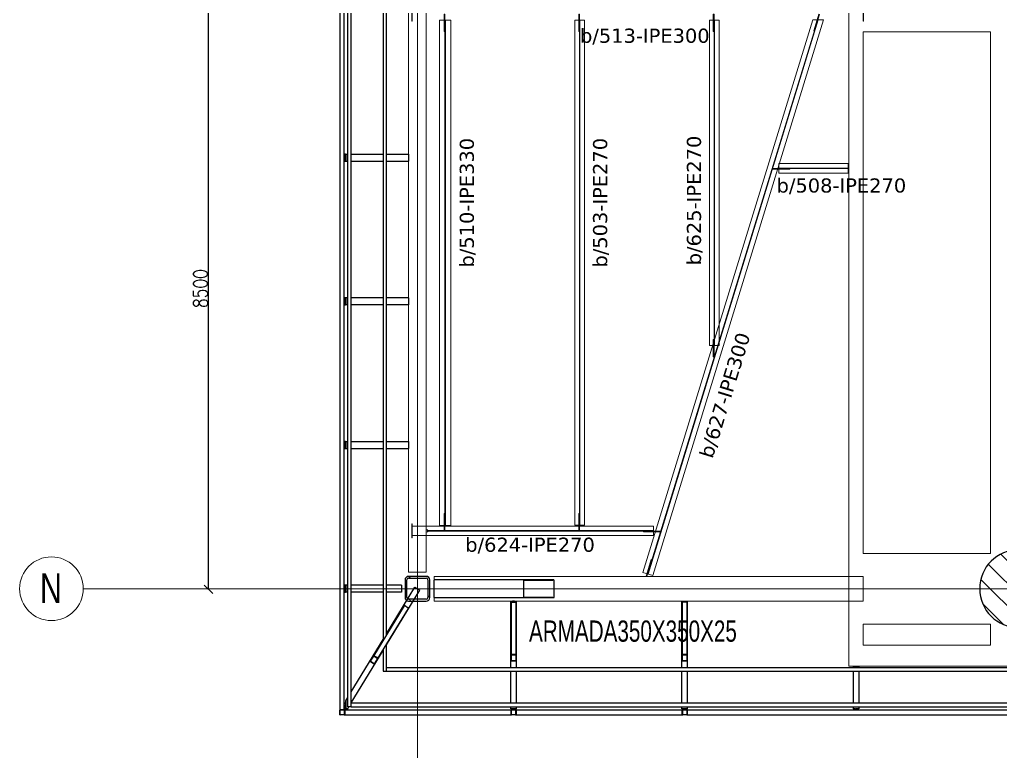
# Model space of a CAD drawing. Header units: millimetres. Extents: x -900 to 76657, y -21218 to 30615.
# Drawn here: x -900 to 12966, y -2299 to 8043 of the extents above; entities that cross this region are included whole.
import ezdxf

# ---------------------------------------------------------------- set-up
doc = ezdxf.new("R2010")
doc.units = ezdxf.units.MM
doc.header["$LTSCALE"] = 0.9
doc.linetypes.add('Grid Line', pattern=[3.33375, 1.905, -0.47625, 0.47625, -0.47625])
for name, color, linetype, lineweight in [('0-1', 7, 'Continuous', 5), ('A_ALMA', 255, 'Continuous', 5), ('E_COLUMNAS', 1, 'Continuous', 18), ('E_COLUMNAS-1', 254, 'Continuous', 25), ('E_COLUMNAS-2', 1, 'Continuous', 9), ('E_COLUMNAS-3', 1, 'Continuous', 35), ('E_COLUMNAS-4', 1, 'Continuous', 25), ('E_EJES', 8, 'Continuous', 9), ('E_EJES-1', 8, 'Grid Line', 9), ('E_TEXTO', 3, 'Continuous', 9), ('E_VIGAS', 5, 'Continuous', 9), ('E_VIGAS-1', 5, 'Continuous', 25), ('E_VIGAS-2', 1, 'Continuous', 25), ('E_VIGAS-3', 5, 'Continuous', 25), ('P-PLATINA', 6, 'Continuous', 15), ('S-COLS-HDLN-1', 52, 'Continuous', 9), ('VIGAS_HCB', 253, 'Continuous', 15)]:
    doc.layers.add(name, color=color, linetype=linetype, lineweight=lineweight)
doc.layers.add('COTAS', color=8, linetype='Continuous')
doc.styles.add('Arial Narrow', font='', dxfattribs={"width": 0.85, "height": 0.3})
doc.styles.add('CNI_COTAS', font='romans.shx', dxfattribs={"width": 0.8})
doc.styles.add('Swis721 LtCn BT', font='swisscl.ttf', dxfattribs={"height": 0.42})
doc.styles.add('VERDANA', font='verdana.ttf')
doc.styles.get('Arial Narrow').set_extended_font_data('Arial Narrow')
doc.dimstyles.new('1.5', dxfattribs={"dimscale": 0, "dimtxt": 200, "dimasz": 120, "dimexe": 4, "dimexo": 4, "dimgap": 15, "dimtad": 1, "dimdec": 0, "dimzin": 4, "dimdsep": 46, "dimtxsty": 'CNI_COTAS', "dimblk": 'OBLIQUE', "dimcen": -0.09, "dimclrd": 256, "dimclrt": 3, "dimadec": 0, "dimazin": 0, "dimtfac": 1, "dimtdec": 0, "dimtmove": 2, "dimatfit": 0, "dimldrblk": 'OBLIQUE', "dimfxl": 0.05, "dimtolj": 1, "dimtzin": 0, "dimarcsym": 0})

# ---------------------------------------------------------------- blocks, each defined once
blk = doc.blocks.new('EST_SFM_VIGA-METALICA-SECCION-C - EST_SFM_VIGA-METALICA-UPN160-1602621-_50_00m_N_E_-NIVEL-13 DOC')
at = {"layer": 'E_VIGAS-1'}
for p, q in [((14.466, 0.047), (-14.455, 0.047)), ((14.471, 0.047), (14.468, 0.047)), ((14.471, 0.047), (14.471, -0.016)), ((-14.46, -0.018), (14.471, -0.018))]:
    blk.add_line(p, q, dxfattribs=at)
blk = doc.blocks.new('EST_SFM_VIGA-METALICA-SECCION-C - EST_SFM_VIGA-METALICA-UPN100-1529610-_50_00m_N_E_-NIVEL-13 DOC')
at = {"layer": 'E_VIGAS-2'}
for p, q in [((14.393, 0.032), (-14.441, 0.032)), ((14.393, 0.032), (14.393, -0.018)), ((-14.442, -0.018), (14.393, -0.018))]:
    blk.add_line(p, q, dxfattribs=at)
blk = doc.blocks.new('EST_SFM_VIGA-METALICA-SECCION-C - EST_SFM_VIGA-METALICA-UPN100-1529678-_50_00m_N_E_-NIVEL-13 DOC')
at = {"layer": 'E_VIGAS-2'}
for p, q in [((13.374, 0.018), (-13.422, 0.018)), ((13.894, 0.018), (13.507, 0.018)), ((13.894, 0.018), (13.894, -0.032)), ((-13.504, -0.032), (13.456, -0.032)), ((13.59, -0.032), (13.893, -0.032))]:
    blk.add_line(p, q, dxfattribs=at)
blk = doc.blocks.new('EST_SFM_VIGA-METALICA-SECCION-C - EST_SFM_VIGA-METALICA-UPN100-1527742-_50_00m_N_E_-NIVEL-13 DOC')
at = {"layer": 'E_VIGAS-2'}
for p, q in [((-34.827, -0.032), (-34.827, 0.018)), ((34.044, 0.018), (-34.827, 0.018)), ((-34.827, -0.032), (34.044, -0.032))]:
    blk.add_line(p, q, dxfattribs=at)
blk = doc.blocks.new('EST_SFM_VIGA-METALICA-SECCION-C - EST_SFM_VIGA-METALICA-UPN100-1527772-_50_00m_N_E_-NIVEL-13 DOC')
at = {"layer": 'E_VIGAS-2'}
for p, q in [((-34.929, -0.018), (-34.929, 0.032)), ((34.942, 0.032), (-34.929, 0.032)), ((-34.929, -0.018), (34.942, -0.018))]:
    blk.add_line(p, q, dxfattribs=at)
blk = doc.blocks.new('EST_SFM_VIGA-METALICA-SECCION-C - EST_SFM_VIGA-METALICA-UPN160-1579051-_50_00m_N_E_-NIVEL-13 DOC')
at = {"layer": 'E_VIGAS-1'}
for p, q in [((-35.108, 0.047), (-35.175, 0.047)), ((-32.753, 0.047), (-35.107, 0.047)), ((-32.685, 0.047), (-32.751, 0.047)), ((-30.333, 0.047), (-32.684, 0.047)), ((-30.265, 0.047), (-30.331, 0.047)), ((30.107, 0.047), (-30.264, 0.047)), ((-35.176, -0.018), (-35.176, -0.012)), ((-35.176, -0.018), (-35.17, -0.018)), ((-35.112, -0.018), (-32.747, -0.018)), ((-32.689, -0.018), (-30.327, -0.018)), ((-30.269, -0.018), (30.113, -0.018))]:
    blk.add_line(p, q, dxfattribs=at)
blk = doc.blocks.new('EST_SCM_COLUMNA-METALICA-SECCION-CUADRADA - EST_SCM_COLUMNA-TUBULAR-CUADRADA_PTEØ_70x70 e_3mm-1587420-_50_00m_N_E_-NIVEL-13 DOC')
at = {"layer": 'E_COLUMNAS-2'}
h = blk.add_hatch(dxfattribs=at)
h.set_pattern_fill('FP_1', color=256, style=0, pattern_type=2)
h.set_pattern_definition([(135, (75.225, -138.917), (-0.15909903, -0.15909903), [])])
h.paths.add_polyline_path([(0.029, -0.035), (0.033, -0.033), (0.035, -0.029), (0.031, -0.031)])
h.paths.add_polyline_path([(-0.029, -0.035), (-0.031, -0.031), (-0.035, -0.029), (-0.033, -0.033)])
h.paths.add_polyline_path([(0.029, -0.035), (0.029, -0.032), (-0.029, -0.032), (-0.029, -0.035)])
h.paths.add_polyline_path([(0.035, 0.029), (0.033, 0.033), (0.029, 0.035), (0.031, 0.031)])
h.paths.add_polyline_path([(0.035, -0.029), (0.035, 0.029), (0.032, 0.029), (0.032, -0.029)])
h.paths.add_polyline_path([(-0.035, 0.029), (-0.031, 0.031), (-0.029, 0.035), (-0.033, 0.033)])
h.paths.add_polyline_path([(-0.032, -0.029), (-0.032, 0.029), (-0.035, 0.029), (-0.035, -0.029)])
h.paths.add_polyline_path([(0.029, 0.032), (0.029, 0.035), (-0.029, 0.035), (-0.029, 0.032)])
at = {"layer": 'E_COLUMNAS-1'}
for p, q in [((-0.035, -0.029), (-0.035, 0.029)), ((-0.032, 0.029), (-0.032, -0.029)), ((-0.029, 0.035), (0.029, 0.035)), ((0.029, 0.032), (-0.029, 0.032)), ((0.032, -0.029), (0.032, 0.029)), ((0.035, 0.029), (0.035, -0.029)), ((-0.029, -0.032), (0.029, -0.032)), ((0.029, -0.035), (-0.029, -0.035))]:
    blk.add_line(p, q, dxfattribs=at)
for centre, radius, start, end in [((-0.029, 0.029), 0.006, 90, 180), ((-0.029, 0.029), 0.003, 90, 180), ((0.029, 0.029), 0.006, 0, 90), ((0.029, 0.029), 0.003, 0, 90), ((0.029, 0.029), 0.006, 10, 80), ((0.029, 0.029), 0.003, 30, 60), ((-0.029, -0.029), 0.006, 180, 270), ((-0.029, -0.029), 0.003, 180, 270), ((0.029, -0.029), 0.003, 270, 360), ((0.029, -0.029), 0.006, 270, 0)]:
    blk.add_arc(centre, radius, start, end, dxfattribs=at)
blk = doc.blocks.new('EST_SCM_COLUMNA-METALICA-SECCION-CUADRADA - EST_SCM_COLUMNA-TUBULAR-CUADRADA_PTEØ_70x70 e_3mm-V3-_50_00m_N_E_-NIVEL-13 DOC')
at = {"layer": 'E_COLUMNAS-1'}
for p, q in [((-0.035, -0.029), (-0.035, 0.029)), ((-0.032, 0.029), (-0.032, -0.029)), ((-0.029, 0.035), (0.029, 0.035)), ((0.029, 0.032), (-0.029, 0.032)), ((0.032, -0.029), (0.032, 0.029)), ((0.035, 0.029), (0.035, -0.029)), ((-0.029, -0.032), (0.029, -0.032)), ((0.029, -0.035), (-0.029, -0.035))]:
    blk.add_line(p, q, dxfattribs=at)
for centre, radius, start, end in [((-0.029, 0.029), 0.006, 90, 180), ((-0.029, 0.029), 0.006, 90, 170), ((-0.029, 0.029), 0.003, 90, 180), ((-0.029, 0.029), 0.003, 90, 150), ((0.029, 0.029), 0.006, 0, 90), ((0.029, 0.029), 0.006, 10, 90), ((0.029, 0.029), 0.003, 0, 90), ((0.029, 0.029), 0.003, 30, 90), ((-0.029, -0.029), 0.006, 180, 270), ((-0.029, -0.029), 0.003, 180, 270), ((0.029, -0.029), 0.003, 270, 360), ((0.029, -0.029), 0.006, 270, 0)]:
    blk.add_arc(centre, radius, start, end, dxfattribs=at)
blk = doc.blocks.new('EST_SCM_COLUMNA-METALICA-SECCION-CUADRADA - EST_SCM_COLUMNA-TUBULAR-CUADRADA_PTEØ_70x70 e_3mm-V4-_50_00m_N_E_-NIVEL-13 DOC')
at = {"layer": 'E_COLUMNAS-1'}
for p, q in [((-0.035, -0.029), (-0.035, 0.029)), ((-0.032, 0.029), (-0.032, -0.029)), ((-0.029, 0.035), (0.029, 0.035)), ((0.029, 0.032), (-0.029, 0.032)), ((0.032, -0.029), (0.032, 0.029)), ((0.035, 0.029), (0.035, -0.029)), ((-0.029, -0.032), (0.029, -0.032)), ((0.029, -0.035), (-0.029, -0.035))]:
    blk.add_line(p, q, dxfattribs=at)
for centre, radius, start, end in [((-0.029, 0.029), 0.006, 90, 180), ((-0.029, 0.029), 0.006, 90, 170), ((-0.029, 0.029), 0.003, 90, 180), ((-0.029, 0.029), 0.003, 90, 150), ((0.029, 0.029), 0.006, 0, 90), ((0.029, 0.029), 0.006, 10, 90), ((0.029, 0.029), 0.003, 0, 90), ((0.029, 0.029), 0.003, 30, 90), ((-0.029, -0.029), 0.006, 180, 270), ((-0.029, -0.029), 0.003, 180, 270), ((0.029, -0.029), 0.003, 270, 360), ((0.029, -0.029), 0.006, 270, 0)]:
    blk.add_arc(centre, radius, start, end, dxfattribs=at)
blk = doc.blocks.new('DCTIB_CNI_EST_MOD-1A-FAC_0001_rvt-1-_50_00m_N_E_-NIVEL-13 DOC')
at = {"layer": 'E_VIGAS'}
h = blk.add_hatch(dxfattribs=at)
h.set_pattern_fill('FP_2', color=256, style=0, pattern_type=2)
h.set_pattern_definition([(45, (0, 0), (-0.376888, 0.376888), []), (45, (0, 0.571), (-0.376888, 0.376888), [])])
h.paths.add_polyline_path([(-72.834, 139.641), (-72.77, 139.641), (-72.77, 139.643), (-72.834, 139.643)])
h.paths.add_polyline_path([(-72.834, 139.729), (-72.77, 139.729), (-72.77, 139.731), (-72.834, 139.731)])
at = {"layer": 'E_COLUMNAS-1'}
for centre, radius, start, end in [((-75.196, 138.946), 0.006, 10, 80), ((-75.196, 138.946), 0.006, 10, 80), ((-75.196, 138.946), 0.003, 30, 60), ((-75.196, 138.946), 0.003, 30, 60), ((-72.831, 138.946), 0.006, 90, 170), ((-72.831, 138.946), 0.006, 90, 170), ((-72.831, 138.946), 0.003, 90, 150), ((-72.831, 138.946), 0.003, 90, 150), ((-72.773, 138.946), 0.006, 10, 90), ((-72.773, 138.946), 0.006, 10, 90), ((-72.773, 138.946), 0.003, 30, 90), ((-72.773, 138.946), 0.003, 30, 90), ((-70.411, 138.946), 0.006, 90, 170), ((-70.411, 138.946), 0.006, 90, 170), ((-70.411, 138.946), 0.003, 90, 150), ((-70.411, 138.946), 0.003, 90, 150), ((-70.353, 138.946), 0.006, 10, 90), ((-70.353, 138.946), 0.006, 10, 90), ((-70.353, 138.946), 0.003, 30, 90), ((-70.353, 138.946), 0.003, 30, 90)]:
    blk.add_arc(centre, radius, start, end, dxfattribs=at)
at = {"layer": 'E_VIGAS-1'}
for p, q in [((-75.177, 146.804), (-75.195, 146.804)), ((-75.195, 146.757), (-75.181, 146.757)), ((-75.181, 146.752), (-75.195, 146.752)), ((-75.181, 146.757), (-75.176, 146.757)), ((-75.181, 146.757), (-75.176, 146.757)), ((-75.177, 146.757), (-75.181, 146.757)), ((-75.176, 146.752), (-75.181, 146.752)), ((-75.181, 146.752), (-75.177, 146.752)), ((-75.176, 146.752), (-75.181, 146.752)), ((-75.177, 146.767), (-75.177, 146.804)), ((-75.177, 146.804), (-75.175, 146.804)), ((-75.177, 146.704), (-75.177, 146.742)), ((-75.175, 146.704), (-75.175, 146.804)), ((-75.175, 146.804), (-75.147, 146.804)), ((-75.175, 146.804), (-75.175, 146.704)), ((-75.097, 146.804), (-74.647, 146.804)), ((-74.597, 146.804), (-74.286, 146.804)), ((-74.286, 146.804), (-74.286, 146.704)), ((-75.195, 146.704), (-75.177, 146.704)), ((-75.175, 146.704), (-75.177, 146.704)), ((-75.175, 146.704), (-75.147, 146.704)), ((-75.097, 146.704), (-74.647, 146.704)), ((-74.597, 146.704), (-74.286, 146.704)), ((-75.177, 144.774), (-75.195, 144.774)), ((-75.177, 144.774), (-75.175, 144.774)), ((-75.177, 144.736), (-75.177, 144.774)), ((-75.175, 144.674), (-75.175, 144.774)), ((-75.175, 144.774), (-75.175, 144.674)), ((-75.147, 144.774), (-75.175, 144.774)), ((-74.647, 144.774), (-75.097, 144.774)), ((-74.286, 144.774), (-74.597, 144.774)), ((-74.286, 144.774), (-74.286, 144.674)), ((-75.195, 144.726), (-75.181, 144.726)), ((-75.181, 144.721), (-75.195, 144.721)), ((-75.195, 144.674), (-75.177, 144.674)), ((-75.181, 144.726), (-75.176, 144.726)), ((-75.181, 144.726), (-75.176, 144.726)), ((-75.177, 144.726), (-75.181, 144.726)), ((-75.176, 144.721), (-75.181, 144.721)), ((-75.181, 144.721), (-75.177, 144.721)), ((-75.176, 144.721), (-75.181, 144.721)), ((-75.177, 144.674), (-75.177, 144.711)), ((-75.175, 144.674), (-75.177, 144.674)), ((-75.147, 144.674), (-75.175, 144.674)), ((-74.647, 144.674), (-75.097, 144.674)), ((-74.286, 144.674), (-74.597, 144.674)), ((-75.177, 142.743), (-75.195, 142.743)), ((-75.195, 142.696), (-75.181, 142.696)), ((-75.181, 142.69), (-75.195, 142.69)), ((-75.181, 142.696), (-75.176, 142.696)), ((-75.181, 142.696), (-75.176, 142.696)), ((-75.177, 142.696), (-75.181, 142.696)), ((-75.176, 142.69), (-75.181, 142.69)), ((-75.181, 142.69), (-75.177, 142.69)), ((-75.176, 142.69), (-75.181, 142.69)), ((-75.177, 142.706), (-75.177, 142.743)), ((-75.177, 142.743), (-75.175, 142.743)), ((-75.175, 142.643), (-75.175, 142.743)), ((-75.175, 142.743), (-75.147, 142.743)), ((-75.175, 142.743), (-75.175, 142.643)), ((-75.097, 142.743), (-74.647, 142.743)), ((-74.597, 142.743), (-74.287, 142.743)), ((-74.287, 142.743), (-74.287, 142.643)), ((-75.195, 142.643), (-75.177, 142.643)), ((-75.177, 142.643), (-75.177, 142.68)), ((-75.175, 142.643), (-75.177, 142.643)), ((-75.175, 142.643), (-75.147, 142.643)), ((-75.097, 142.643), (-74.647, 142.643)), ((-74.597, 142.643), (-74.287, 142.643)), ((-75.177, 140.712), (-75.195, 140.712)), ((-75.195, 140.665), (-75.181, 140.665)), ((-75.181, 140.66), (-75.195, 140.66)), ((-75.195, 140.612), (-75.177, 140.612)), ((-75.181, 140.665), (-75.176, 140.665)), ((-75.181, 140.665), (-75.176, 140.665)), ((-75.177, 140.665), (-75.181, 140.665)), ((-75.176, 140.66), (-75.181, 140.66)), ((-75.181, 140.66), (-75.177, 140.66)), ((-75.176, 140.66), (-75.181, 140.66)), ((-75.177, 140.712), (-75.175, 140.712)), ((-75.177, 140.675), (-75.177, 140.712)), ((-75.177, 140.612), (-75.177, 140.65)), ((-75.175, 140.612), (-75.177, 140.612)), ((-75.175, 140.612), (-75.175, 140.712)), ((-75.175, 140.712), (-75.175, 140.612)), ((-75.147, 140.712), (-75.175, 140.712)), ((-75.147, 140.612), (-75.175, 140.612)), ((-74.647, 140.712), (-75.097, 140.712)), ((-74.647, 140.612), (-75.097, 140.612)), ((-74.387, 140.712), (-74.597, 140.712)), ((-74.597, 140.027), (-74.197, 140.684)), ((-74.597, 139.869), (-74.127, 140.641)), ((-74.387, 140.612), (-74.597, 140.612)), ((-74.387, 140.712), (-74.387, 140.612)), ((-74.197, 140.684), (-74.127, 140.641)), ((-72.843, 140.488), (-72.815, 140.488)), ((-72.843, 140.487), (-72.761, 140.487)), ((-72.843, 139.545), (-72.843, 140.487)), ((-72.77, 140.469), (-72.834, 140.469)), ((-72.805, 140.488), (-72.805, 140.487)), ((-72.8, 140.488), (-72.805, 140.488)), ((-72.8, 140.487), (-72.8, 140.488)), ((-72.789, 140.488), (-72.761, 140.488)), ((-72.761, 139.545), (-72.761, 140.487)), ((-70.423, 140.488), (-70.341, 140.488)), ((-70.423, 139.545), (-70.423, 140.488)), ((-70.417, 140.468), (-70.417, 139.727)), ((-70.35, 140.472), (-70.414, 140.472)), ((-70.347, 139.727), (-70.347, 140.468)), ((-70.341, 139.545), (-70.341, 140.488)), ((-74.35, 140.421), (-74.782, 139.711)), ((-74.723, 139.675), (-74.29, 140.384)), ((-74.291, 140.389), (-74.346, 140.423)), ((-72.837, 140.465), (-72.837, 139.727)), ((-72.767, 139.727), (-72.767, 140.465)), ((-75.097, 139.206), (-74.647, 139.944)), ((-75.097, 139.048), (-74.647, 139.787)), ((-74.782, 139.711), (-74.828, 139.637)), ((-74.826, 139.637), (-74.781, 139.711)), ((-74.822, 139.644), (-74.826, 139.637)), ((-74.779, 139.714), (-74.781, 139.711)), ((-74.779, 139.712), (-74.724, 139.678)), ((-74.723, 139.68), (-74.778, 139.713)), ((-74.724, 139.676), (-74.769, 139.602)), ((-74.768, 139.601), (-74.723, 139.675)), ((-74.724, 139.676), (-74.722, 139.679)), ((-72.837, 139.727), (-72.837, 139.645)), ((-72.836, 139.731), (-72.836, 139.727)), ((-72.836, 139.645), (-72.836, 139.727)), ((-72.836, 139.652), (-72.836, 139.645)), ((-72.77, 139.731), (-72.834, 139.731)), ((-72.834, 139.729), (-72.77, 139.729)), ((-72.77, 139.643), (-72.834, 139.643)), ((-72.834, 139.641), (-72.77, 139.641)), ((-72.769, 139.727), (-72.769, 139.731)), ((-72.769, 139.727), (-72.769, 139.645)), ((-72.769, 139.645), (-72.769, 139.652)), ((-72.767, 139.645), (-72.767, 139.727)), ((-70.417, 139.727), (-70.417, 139.645)), ((-70.416, 139.731), (-70.416, 139.727)), ((-70.416, 139.645), (-70.416, 139.727)), ((-70.416, 139.652), (-70.416, 139.645)), ((-70.35, 139.731), (-70.414, 139.731)), ((-70.414, 139.729), (-70.35, 139.729)), ((-70.35, 139.643), (-70.414, 139.643)), ((-70.414, 139.641), (-70.35, 139.641)), ((-70.349, 139.727), (-70.349, 139.731)), ((-70.349, 139.727), (-70.349, 139.645)), ((-70.349, 139.645), (-70.349, 139.652)), ((-70.347, 139.645), (-70.347, 139.727)), ((-74.827, 139.632), (-74.772, 139.599)), ((-74.771, 139.601), (-74.826, 139.634)), ((-74.769, 139.602), (-74.765, 139.609)), ((-68.003, 139.567), (-67.921, 139.567)), ((-68.003, 139.567), (-68.003, 139.545)), ((-67.921, 139.567), (-67.921, 139.545)), ((-72.843, 139.045), (-72.843, 139.495)), ((-72.761, 139.045), (-72.761, 139.495)), ((-70.423, 139.045), (-70.423, 139.495)), ((-70.341, 139.045), (-70.341, 139.495)), ((-68.003, 139.495), (-68.003, 139.045)), ((-67.921, 139.495), (-67.921, 139.045)), ((-75.175, 139.078), (-75.147, 139.124)), ((-75.176, 139.065), (-75.195, 139.033)), ((-75.181, 138.994), (-75.178, 138.999)), ((-75.178, 138.99), (-75.181, 138.984)), ((-75.176, 139.023), (-75.176, 139.076)), ((-75.176, 138.966), (-75.176, 138.972)), ((-75.176, 138.972), (-75.176, 138.966)), ((-75.147, 138.966), (-75.176, 138.966)), ((-75.175, 139.078), (-75.175, 138.967)), ((-75.175, 138.967), (-75.147, 138.967)), ((-75.175, 138.961), (-75.174, 138.959)), ((-75.171, 138.952), (-75.171, 138.95)), ((-75.166, 138.947), (-75.155, 138.966)), ((-75.147, 138.967), (-75.13, 138.995)), ((-72.843, 138.967), (-72.843, 138.995)), ((-72.761, 138.967), (-72.843, 138.967)), ((-72.843, 138.966), (-72.843, 138.967)), ((-72.843, 138.967), (-72.761, 138.967)), ((-72.843, 138.966), (-72.815, 138.966)), ((-72.815, 138.966), (-72.843, 138.966)), ((-72.805, 138.961), (-72.805, 138.966)), ((-72.805, 138.952), (-72.805, 138.961)), ((-72.805, 138.947), (-72.805, 138.949)), ((-72.8, 138.966), (-72.8, 138.961)), ((-72.8, 138.961), (-72.8, 138.952)), ((-72.8, 138.949), (-72.8, 138.947)), ((-72.761, 138.966), (-72.789, 138.966)), ((-72.789, 138.966), (-72.761, 138.966)), ((-72.761, 138.967), (-72.761, 138.995)), ((-72.761, 138.967), (-72.761, 138.966)), ((-70.423, 138.967), (-70.423, 138.995)), ((-70.423, 138.966), (-70.423, 138.967)), ((-70.423, 138.967), (-70.341, 138.967)), ((-70.395, 138.966), (-70.423, 138.966)), ((-70.385, 138.961), (-70.385, 138.966)), ((-70.385, 138.952), (-70.385, 138.961)), ((-70.385, 138.947), (-70.385, 138.949)), ((-70.38, 138.966), (-70.38, 138.961)), ((-70.38, 138.961), (-70.38, 138.952)), ((-70.38, 138.949), (-70.38, 138.947)), ((-70.341, 138.966), (-70.369, 138.966)), ((-70.341, 138.967), (-70.341, 138.995)), ((-70.341, 138.967), (-70.341, 138.966)), ((-68.003, 138.995), (-68.003, 138.967)), ((-68.003, 138.967), (-67.921, 138.967)), ((-68.003, 138.966), (-68.003, 138.967)), ((-67.975, 138.966), (-68.003, 138.966)), ((-67.965, 138.961), (-67.965, 138.966)), ((-67.965, 138.947), (-67.965, 138.961)), ((-67.96, 138.966), (-67.96, 138.961)), ((-67.96, 138.961), (-67.96, 138.947)), ((-67.921, 138.966), (-67.949, 138.966)), ((-67.921, 138.995), (-67.921, 138.967)), ((-67.921, 138.967), (-67.921, 138.966))]:
    blk.add_line(p, q, dxfattribs=at)
at = {"layer": 'E_VIGAS-1', "flags": 128}
for points in [[(-72.834, 140.469), (-72.835, 140.469), (-72.835, 140.468), (-72.836, 140.468), (-72.836, 140.467), (-72.837, 140.466), (-72.837, 140.466), (-72.837, 140.465)], [(-72.767, 140.465), (-72.767, 140.466), (-72.767, 140.466), (-72.768, 140.467), (-72.768, 140.468), (-72.769, 140.468), (-72.769, 140.469), (-72.77, 140.469)], [(-70.414, 140.472), (-70.415, 140.471), (-70.415, 140.471), (-70.416, 140.471), (-70.416, 140.47), (-70.417, 140.469), (-70.417, 140.469), (-70.417, 140.468)], [(-70.347, 140.468), (-70.347, 140.469), (-70.347, 140.469), (-70.348, 140.47), (-70.348, 140.471), (-70.349, 140.471), (-70.349, 140.471), (-70.35, 140.472)], [(-74.35, 140.421), (-74.35, 140.422), (-74.349, 140.422), (-74.348, 140.423), (-74.348, 140.423), (-74.347, 140.423), (-74.346, 140.423), (-74.346, 140.423)], [(-74.291, 140.389), (-74.29, 140.389), (-74.29, 140.388), (-74.29, 140.388), (-74.29, 140.387), (-74.29, 140.386), (-74.29, 140.385), (-74.29, 140.384)], [(-74.828, 139.637), (-74.828, 139.636), (-74.828, 139.636), (-74.828, 139.635), (-74.828, 139.634), (-74.828, 139.633), (-74.828, 139.633), (-74.827, 139.632)], [(-74.826, 139.634), (-74.826, 139.634), (-74.826, 139.635), (-74.827, 139.635), (-74.827, 139.635), (-74.827, 139.636), (-74.826, 139.636), (-74.826, 139.637)], [(-74.778, 139.713), (-74.778, 139.714), (-74.779, 139.714), (-74.78, 139.714), (-74.78, 139.713), (-74.781, 139.713), (-74.782, 139.712), (-74.782, 139.711)], [(-74.781, 139.711), (-74.781, 139.711), (-74.78, 139.711), (-74.78, 139.712), (-74.78, 139.712), (-74.779, 139.712), (-74.779, 139.712), (-74.779, 139.712)], [(-74.724, 139.678), (-74.724, 139.678), (-74.724, 139.678), (-74.724, 139.678), (-74.723, 139.677), (-74.724, 139.677), (-74.724, 139.676), (-74.724, 139.676)], [(-74.723, 139.675), (-74.722, 139.676), (-74.722, 139.677), (-74.722, 139.678), (-74.722, 139.678), (-74.722, 139.679), (-74.722, 139.68), (-74.723, 139.68)], [(-72.834, 139.731), (-72.835, 139.731), (-72.835, 139.731), (-72.836, 139.73), (-72.836, 139.73), (-72.837, 139.729), (-72.837, 139.728), (-72.837, 139.727)], [(-72.837, 139.645), (-72.837, 139.644), (-72.837, 139.643), (-72.836, 139.642), (-72.836, 139.641), (-72.835, 139.641), (-72.835, 139.641), (-72.834, 139.641)], [(-72.836, 139.727), (-72.836, 139.728), (-72.835, 139.728), (-72.835, 139.728), (-72.835, 139.729), (-72.835, 139.729), (-72.834, 139.729), (-72.834, 139.729)], [(-72.834, 139.643), (-72.834, 139.643), (-72.835, 139.643), (-72.835, 139.643), (-72.835, 139.643), (-72.835, 139.644), (-72.836, 139.644), (-72.836, 139.645)], [(-72.767, 139.727), (-72.767, 139.728), (-72.767, 139.729), (-72.768, 139.73), (-72.768, 139.73), (-72.769, 139.731), (-72.769, 139.731), (-72.77, 139.731)], [(-72.77, 139.729), (-72.77, 139.729), (-72.769, 139.729), (-72.769, 139.729), (-72.769, 139.728), (-72.769, 139.728), (-72.769, 139.728), (-72.769, 139.727)], [(-72.77, 139.641), (-72.769, 139.641), (-72.769, 139.641), (-72.768, 139.641), (-72.768, 139.642), (-72.767, 139.643), (-72.767, 139.644), (-72.767, 139.645)], [(-72.769, 139.645), (-72.769, 139.644), (-72.769, 139.644), (-72.769, 139.643), (-72.769, 139.643), (-72.769, 139.643), (-72.77, 139.643), (-72.77, 139.643)], [(-70.414, 139.731), (-70.415, 139.731), (-70.415, 139.731), (-70.416, 139.73), (-70.416, 139.73), (-70.417, 139.729), (-70.417, 139.728), (-70.417, 139.727)], [(-70.417, 139.645), (-70.417, 139.644), (-70.417, 139.643), (-70.416, 139.642), (-70.416, 139.641), (-70.415, 139.641), (-70.415, 139.641), (-70.414, 139.641)], [(-70.416, 139.727), (-70.416, 139.728), (-70.415, 139.728), (-70.415, 139.728), (-70.415, 139.729), (-70.415, 139.729), (-70.414, 139.729), (-70.414, 139.729)], [(-70.414, 139.643), (-70.414, 139.643), (-70.415, 139.643), (-70.415, 139.643), (-70.415, 139.643), (-70.415, 139.644), (-70.416, 139.644), (-70.416, 139.645)], [(-70.347, 139.727), (-70.347, 139.728), (-70.347, 139.729), (-70.348, 139.73), (-70.348, 139.73), (-70.349, 139.731), (-70.349, 139.731), (-70.35, 139.731)], [(-70.35, 139.729), (-70.35, 139.729), (-70.349, 139.729), (-70.349, 139.729), (-70.349, 139.728), (-70.349, 139.728), (-70.349, 139.728), (-70.349, 139.727)], [(-70.35, 139.641), (-70.349, 139.641), (-70.349, 139.641), (-70.348, 139.641), (-70.348, 139.642), (-70.347, 139.643), (-70.347, 139.644), (-70.347, 139.645)], [(-70.349, 139.645), (-70.349, 139.644), (-70.349, 139.644), (-70.349, 139.643), (-70.349, 139.643), (-70.349, 139.643), (-70.35, 139.643), (-70.35, 139.643)], [(-74.772, 139.599), (-74.772, 139.599), (-74.771, 139.599), (-74.77, 139.599), (-74.77, 139.599), (-74.769, 139.6), (-74.768, 139.6), (-74.768, 139.601)], [(-74.769, 139.602), (-74.769, 139.601), (-74.77, 139.601), (-74.77, 139.601), (-74.77, 139.601), (-74.771, 139.601), (-74.771, 139.601), (-74.771, 139.601), (-74.771, 139.601)], [(-75.195, 138.971), (-75.191, 138.978), (-75.186, 138.987), (-75.181, 138.994)], [(-75.181, 138.984), (-75.186, 138.977), (-75.191, 138.968), (-75.195, 138.961)], [(-75.19, 138.971), (-75.186, 138.97), (-75.182, 138.968), (-75.178, 138.964), (-75.175, 138.96), (-75.172, 138.956), (-75.171, 138.951), (-75.17, 138.947)], [(-75.176, 139.076), (-75.176, 139.077), (-75.175, 139.078)], [(-75.147, 138.967), (-75.147, 138.967), (-75.147, 138.966)]]:
    blk.add_lwpolyline(points, dxfattribs=at)
at = {"layer": 'E_VIGAS-1'}
for centre, start_param, end_param in [((-72.815, 140.488), 0, 1.570796), ((-72.815, 140.487), 4.974188, 5.497787), ((-72.815, 140.487), 6.021386, 6.283185), ((-72.789, 140.488), 1.570796, 3.141593), ((-72.789, 140.487), 3.141593, 3.403392), ((-72.789, 140.487), 3.926991, 4.45059)]:
    blk.add_ellipse(centre, major_axis=(0.0107, 0), ratio=0.002301, start_param=start_param, end_param=end_param, dxfattribs=at)
for points, knots in [([(-75.181, 146.757), (-75.181, 146.757), (-75.18, 146.757), (-75.179, 146.758), (-75.178, 146.759), (-75.177, 146.76), (-75.177, 146.762), (-75.177, 146.763), (-75.177, 146.764), (-75.177, 146.766), (-75.177, 146.767)], [0, 0, 0, 0, 0.142857, 0.285714, 0.428571, 0.571429, 0.678571, 0.732143, 0.785714, 1, 1, 1, 1]), ([(-75.177, 146.742), (-75.177, 146.742), (-75.177, 146.744), (-75.177, 146.746), (-75.177, 146.748), (-75.178, 146.75), (-75.179, 146.751), (-75.181, 146.752), (-75.181, 146.752)], [0, 0, 0, 0, 0.142857, 0.285714, 0.428571, 0.571429, 0.785714, 1, 1, 1, 1]), ([(-75.181, 144.726), (-75.181, 144.726), (-75.18, 144.727), (-75.179, 144.727), (-75.178, 144.728), (-75.177, 144.73), (-75.177, 144.731), (-75.177, 144.732), (-75.177, 144.734), (-75.177, 144.735), (-75.177, 144.736)], [0, 0, 0, 0, 0.142857, 0.285714, 0.428571, 0.571429, 0.678571, 0.732143, 0.785714, 1, 1, 1, 1]), ([(-75.177, 144.711), (-75.177, 144.712), (-75.177, 144.713), (-75.177, 144.716), (-75.177, 144.718), (-75.178, 144.719), (-75.179, 144.721), (-75.181, 144.721), (-75.181, 144.721)], [0, 0, 0, 0, 0.142857, 0.285714, 0.428571, 0.571429, 0.785714, 1, 1, 1, 1]), ([(-75.181, 142.696), (-75.181, 142.696), (-75.18, 142.696), (-75.179, 142.697), (-75.178, 142.698), (-75.177, 142.699), (-75.177, 142.7), (-75.177, 142.701), (-75.177, 142.703), (-75.177, 142.704), (-75.177, 142.706)], [0, 0, 0, 0, 0.142857, 0.285714, 0.428571, 0.571429, 0.678571, 0.732143, 0.785714, 1, 1, 1, 1]), ([(-75.177, 142.68), (-75.177, 142.681), (-75.177, 142.683), (-75.177, 142.685), (-75.177, 142.687), (-75.178, 142.689), (-75.179, 142.69), (-75.181, 142.69), (-75.181, 142.69)], [0, 0, 0, 0, 0.142857, 0.285714, 0.428571, 0.571429, 0.785714, 1, 1, 1, 1]), ([(-75.181, 140.665), (-75.181, 140.665), (-75.18, 140.665), (-75.179, 140.666), (-75.178, 140.667), (-75.177, 140.668), (-75.177, 140.67), (-75.177, 140.671), (-75.177, 140.672), (-75.177, 140.674), (-75.177, 140.675)], [0, 0, 0, 0, 0.142857, 0.285714, 0.428571, 0.571429, 0.678571, 0.732143, 0.785714, 1, 1, 1, 1]), ([(-75.177, 140.65), (-75.177, 140.651), (-75.177, 140.652), (-75.177, 140.654), (-75.177, 140.656), (-75.178, 140.658), (-75.179, 140.659), (-75.181, 140.66), (-75.181, 140.66)], [0, 0, 0, 0, 0.142857, 0.285714, 0.428571, 0.571429, 0.785714, 1, 1, 1, 1]), ([(-75.181, 138.994), (-75.18, 138.996), (-75.178, 139.001), (-75.177, 139.009), (-75.176, 139.016), (-75.176, 139.021), (-75.176, 139.023)], [0, 0, 0, 0, 0.285714, 0.571429, 0.785714, 1, 1, 1, 1]), ([(-75.176, 138.972), (-75.176, 138.973), (-75.176, 138.975), (-75.176, 138.977), (-75.176, 138.978), (-75.176, 138.979), (-75.177, 138.98), (-75.177, 138.98), (-75.177, 138.981), (-75.177, 138.982), (-75.177, 138.982), (-75.177, 138.982), (-75.177, 138.982), (-75.177, 138.982), (-75.177, 138.983), (-75.177, 138.984), (-75.177, 138.984), (-75.177, 138.985), (-75.177, 138.985), (-75.177, 138.985), (-75.177, 138.985), (-75.177, 138.985), (-75.178, 138.986), (-75.178, 138.986), (-75.178, 138.987), (-75.178, 138.987), (-75.179, 138.987), (-75.179, 138.987), (-75.179, 138.987), (-75.18, 138.987), (-75.18, 138.986), (-75.181, 138.986), (-75.181, 138.985), (-75.181, 138.984)], [0, 0, 0, 0, 0.142857, 0.214286, 0.25, 0.285714, 0.321429, 0.357143, 0.392857, 0.410714, 0.419643, 0.428571, 0.4375, 0.446429, 0.464286, 0.5, 0.535714, 0.553571, 0.5625, 0.571429, 0.580357, 0.589286, 0.607143, 0.642857, 0.678571, 0.714286, 0.75, 0.785714, 0.821429, 0.839286, 0.857143, 0.928571, 1, 1, 1, 1]), ([(-75.181, 138.984), (-75.181, 138.985), (-75.181, 138.986), (-75.18, 138.986), (-75.18, 138.987), (-75.179, 138.987), (-75.179, 138.987), (-75.179, 138.987), (-75.178, 138.987), (-75.178, 138.987)], [0, 0, 0, 0, 0.0714286, 0.1428571, 0.1607143, 0.1785714, 0.2142857, 0.25, 0.2857143, 0.2857143, 0.2857143, 0.2857143]), ([(-75.177, 138.982), (-75.177, 138.982), (-75.177, 138.982), (-75.177, 138.982), (-75.177, 138.981), (-75.177, 138.98), (-75.177, 138.98), (-75.176, 138.979), (-75.176, 138.978), (-75.176, 138.977), (-75.176, 138.975), (-75.176, 138.973), (-75.176, 138.972)], [0.5714286, 0.5714286, 0.5714286, 0.5714286, 0.5803571, 0.5892857, 0.6071429, 0.6428571, 0.6785714, 0.7142857, 0.75, 0.7857143, 0.8571429, 1, 1, 1, 1]), ([(-72.815, 138.966), (-72.814, 138.966), (-72.813, 138.966), (-72.81, 138.966), (-72.808, 138.965), (-72.806, 138.964), (-72.805, 138.963), (-72.805, 138.962), (-72.805, 138.961)], [0, 0, 0, 0, 0.142857, 0.285714, 0.428571, 0.571429, 0.785714, 1, 1, 1, 1]), ([(-72.805, 138.961), (-72.805, 138.962), (-72.805, 138.963), (-72.807, 138.965), (-72.808, 138.965), (-72.81, 138.966), (-72.811, 138.966), (-72.812, 138.966), (-72.814, 138.966), (-72.815, 138.966)], [0, 0, 0, 0, 0.285714, 0.428571, 0.571429, 0.678571, 0.732143, 0.785714, 1, 1, 1, 1]), ([(-72.789, 138.966), (-72.79, 138.966), (-72.791, 138.966), (-72.794, 138.966), (-72.796, 138.965), (-72.798, 138.965), (-72.799, 138.963), (-72.8, 138.962), (-72.8, 138.961)], [0, 0, 0, 0, 0.142857, 0.285714, 0.428571, 0.571429, 0.785714, 1, 1, 1, 1]), ([(-72.8, 138.961), (-72.8, 138.962), (-72.799, 138.963), (-72.798, 138.965), (-72.796, 138.965), (-72.795, 138.966), (-72.794, 138.966), (-72.792, 138.966), (-72.79, 138.966), (-72.789, 138.966)], [0, 0, 0, 0, 0.285714, 0.428571, 0.571429, 0.678571, 0.732143, 0.785714, 1, 1, 1, 1]), ([(-70.395, 138.966), (-70.394, 138.966), (-70.393, 138.966), (-70.39, 138.966), (-70.388, 138.965), (-70.386, 138.964), (-70.385, 138.963), (-70.385, 138.962), (-70.385, 138.961)], [0, 0, 0, 0, 0.142857, 0.285714, 0.428571, 0.571429, 0.785714, 1, 1, 1, 1]), ([(-70.385, 138.961), (-70.385, 138.962), (-70.385, 138.963), (-70.387, 138.965), (-70.388, 138.965), (-70.39, 138.966), (-70.391, 138.966), (-70.392, 138.966), (-70.394, 138.966), (-70.395, 138.966)], [0, 0, 0, 0, 0.285714, 0.428571, 0.571429, 0.678571, 0.732143, 0.785714, 1, 1, 1, 1]), ([(-70.369, 138.966), (-70.37, 138.966), (-70.371, 138.966), (-70.374, 138.966), (-70.376, 138.965), (-70.378, 138.964), (-70.379, 138.963), (-70.38, 138.962), (-70.38, 138.961)], [0, 0, 0, 0, 0.142857, 0.285714, 0.428571, 0.571429, 0.785714, 1, 1, 1, 1]), ([(-70.38, 138.961), (-70.38, 138.962), (-70.379, 138.963), (-70.378, 138.965), (-70.376, 138.965), (-70.375, 138.966), (-70.374, 138.966), (-70.372, 138.966), (-70.37, 138.966), (-70.369, 138.966)], [0, 0, 0, 0, 0.285714, 0.428571, 0.571429, 0.678571, 0.732143, 0.785714, 1, 1, 1, 1]), ([(-67.965, 138.961), (-67.965, 138.962), (-67.965, 138.963), (-67.967, 138.965), (-67.968, 138.965), (-67.97, 138.966), (-67.971, 138.966), (-67.972, 138.966), (-67.974, 138.966), (-67.975, 138.966)], [0, 0, 0, 0, 0.285714, 0.428571, 0.571429, 0.678571, 0.732143, 0.785714, 1, 1, 1, 1]), ([(-67.975, 138.966), (-67.974, 138.966), (-67.973, 138.966), (-67.97, 138.966), (-67.968, 138.965), (-67.966, 138.964), (-67.965, 138.963), (-67.965, 138.962), (-67.965, 138.961)], [0, 0, 0, 0, 0.142857, 0.285714, 0.428571, 0.571429, 0.785714, 1, 1, 1, 1]), ([(-67.96, 138.961), (-67.96, 138.962), (-67.959, 138.963), (-67.958, 138.965), (-67.956, 138.965), (-67.955, 138.966), (-67.954, 138.966), (-67.952, 138.966), (-67.95, 138.966), (-67.949, 138.966)], [0, 0, 0, 0, 0.285714, 0.428571, 0.571429, 0.678571, 0.732143, 0.785714, 1, 1, 1, 1]), ([(-67.949, 138.966), (-67.95, 138.966), (-67.951, 138.966), (-67.954, 138.966), (-67.956, 138.965), (-67.958, 138.964), (-67.959, 138.963), (-67.96, 138.962), (-67.96, 138.961)], [0, 0, 0, 0, 0.142857, 0.285714, 0.428571, 0.571429, 0.785714, 1, 1, 1, 1])]:
    blk.add_open_spline(points, degree=3, knots=knots, dxfattribs=at)
for points in [[(-75.178, 139.001), (-75.179, 139), (-75.18, 138.997), (-75.181, 138.995), (-75.181, 138.994)], [(-75.176, 139.023), (-75.176, 139.021), (-75.176, 139.018), (-75.177, 139.014), (-75.177, 139.011), (-75.177, 139.009)], [(-75.176, 138.966), (-75.176, 138.966), (-75.176, 138.967), (-75.175, 138.967), (-75.175, 138.967)]]:
    blk.add_open_spline(points, degree=3, dxfattribs=at)
at = {"layer": 'E_COLUMNAS-1'}
for name, p in [('EST_SCM_COLUMNA-METALICA-SECCION-CUADRADA - EST_SCM_COLUMNA-TUBULAR-CUADRADA_PTEØ_70x70 e_3mm-1587420-_50_00m_N_E_-NIVEL-13 DOC', (-75.225, 138.917)), ('EST_SCM_COLUMNA-METALICA-SECCION-CUADRADA - EST_SCM_COLUMNA-TUBULAR-CUADRADA_PTEØ_70x70 e_3mm-V3-_50_00m_N_E_-NIVEL-13 DOC', (-72.802, 138.917)), ('EST_SCM_COLUMNA-METALICA-SECCION-CUADRADA - EST_SCM_COLUMNA-TUBULAR-CUADRADA_PTEØ_70x70 e_3mm-V4-_50_00m_N_E_-NIVEL-13 DOC', (-70.382, 138.917))]:
    blk.add_blockref(name, p, dxfattribs=at)
at = {"layer": 'E_VIGAS-1'}
for name, p, rotation in [('EST_SFM_VIGA-METALICA-SECCION-C - EST_SFM_VIGA-METALICA-UPN160-1602621-_50_00m_N_E_-NIVEL-13 DOC', (-75.242, 153.418), 270), ('EST_SFM_VIGA-METALICA-SECCION-C - EST_SFM_VIGA-METALICA-UPN100-1529610-_50_00m_N_E_-NIVEL-13 DOC', (-75.13, 153.388), 269.9999999999999), ('EST_SFM_VIGA-METALICA-SECCION-C - EST_SFM_VIGA-METALICA-UPN100-1529678-_50_00m_N_E_-NIVEL-13 DOC', (-74.615, 153.388), 270.0000000000001)]:
    blk.add_blockref(name, p, dxfattribs=dict(at, rotation=rotation))
for name, p in [('EST_SFM_VIGA-METALICA-SECCION-C - EST_SFM_VIGA-METALICA-UPN100-1527742-_50_00m_N_E_-NIVEL-13 DOC', (-39.77, 139.527)), ('EST_SFM_VIGA-METALICA-SECCION-C - EST_SFM_VIGA-METALICA-UPN160-1579051-_50_00m_N_E_-NIVEL-13 DOC', (-40.084, 138.9)), ('EST_SFM_VIGA-METALICA-SECCION-C - EST_SFM_VIGA-METALICA-UPN100-1527772-_50_00m_N_E_-NIVEL-13 DOC', (-40.169, 139.013))]:
    blk.add_blockref(name, p, dxfattribs=at)
blk = doc.blocks.new('EST_SCM_COLUMNA-SECCION-CIRCULAR - EST_SCM_COLUMNA-CONCRETO-CIRCULAR_Ø_110cm-1246214-_50_00m_N_E_-NIVEL-13 DOC')
at = {"layer": 'E_COLUMNAS'}
h = blk.add_hatch(dxfattribs=at)
h.set_pattern_fill('FP_6', color=256, style=0, pattern_type=2)
h.set_pattern_definition([(135, (65.662, -140.662), (-0.15909903, -0.15909903), [])])
h.paths.add_polyline_path([(-0.041, -0.548), (0.041, -0.548), (0.122, -0.536), (0.208, -0.509), (0.275, -0.476), (0.343, -0.43), (0.403, -0.374), (0.454, -0.31), (0.496, -0.239), (0.526, -0.162), (0.544, -0.082), (0.55, 0), (0.544, 0.082), (0.526, 0.162), (0.496, 0.239), (0.454, 0.31), (0.403, 0.374), (0.343, 0.43), (0.275, 0.476), (0.201, 0.512), (0.122, 0.536), (0.041, 0.548), (-0.041, 0.548), (-0.122, 0.536), (-0.201, 0.512), (-0.275, 0.476), (-0.343, 0.43), (-0.403, 0.374), (-0.454, 0.31), (-0.496, 0.239), (-0.526, 0.162), (-0.544, 0.082), (-0.55, 0), (-0.544, -0.082), (-0.526, -0.162), (-0.496, -0.239), (-0.454, -0.31), (-0.403, -0.374), (-0.343, -0.43), (-0.275, -0.476), (-0.201, -0.512), (-0.122, -0.536)])
at = {"layer": 'E_COLUMNAS-4'}
for start, end in [(360, 180), (180, 360)]:
    blk.add_arc((0, 0), 0.55, start, end, dxfattribs=at)
blk = doc.blocks.new('EST_SCM_COLUMNA-METALICA-SECCION-CUADRADA - EST_SCM_COLUMNA-TUBULAR-CUADRADA_ARMADA_350X350X25-V17-_50_00m_N_E_-NIVEL-13 DOC')
at = {"layer": 'S-COLS-HDLN-1'}
h = blk.add_hatch(dxfattribs=at)
h.set_pattern_fill('FP_14', color=256, style=0, pattern_type=2)
h.set_pattern_definition([(135, (74.162, -140.662), (-0.15909903, -0.15909903), [])])
h.paths.add_polyline_path([(0.02, -0.175), (0.125, -0.175), (0.144, -0.171), (0.16, -0.16), (0.171, -0.144), (0.175, -0.125), (0.175, 0.125), (0.171, 0.144), (0.16, 0.16), (0.144, 0.171), (0.125, 0.175), (-0.127, 0.175), (-0.144, 0.171), (-0.16, 0.16), (-0.171, 0.144), (-0.175, 0.125), (-0.175, -0.125), (-0.171, -0.144), (-0.16, -0.16), (-0.144, -0.171), (-0.125, -0.175)])
h.paths.add_polyline_path([(0.125, -0.15), (-0.127, -0.149), (-0.138, -0.147), (-0.147, -0.138), (-0.15, -0.125), (-0.15, 0.125), (-0.147, 0.137), (-0.138, 0.147), (-0.125, 0.15), (0.125, 0.15), (0.137, 0.147), (0.147, 0.137), (0.15, 0.125), (0.15, -0.125), (0.147, -0.138), (0.137, -0.147)])
at = {"layer": 'E_COLUMNAS-4'}
for p, q in [((0.125, 0.175), (-0.125, 0.175)), ((-0.125, 0.15), (0.125, 0.15)), ((-0.175, 0.125), (-0.175, -0.125)), ((-0.15, -0.125), (-0.15, 0.125)), ((0.15, 0.125), (0.15, -0.125)), ((0.175, -0.125), (0.175, 0.125)), ((0.125, -0.15), (-0.125, -0.15)), ((-0.125, -0.175), (0.125, -0.175))]:
    blk.add_line(p, q, dxfattribs=at)
for centre, radius, start, end in [((-0.125, 0.125), 0.05, 90, 180), ((-0.125, 0.125), 0.025, 90, 180), ((0.125, 0.125), 0.05, 360, 90), ((0.125, 0.125), 0.025, 0, 90), ((-0.125, -0.125), 0.05, 180, 270), ((-0.125, -0.125), 0.025, 180, 270), ((0.125, -0.125), 0.05, 270, 360), ((0.125, -0.125), 0.025, 270, 0)]:
    blk.add_arc(centre, radius, start, end, dxfattribs=at)
blk = doc.blocks.new('Grid - CNI_NOMBRE EJES-372759-_50_00m_N_E_-NIVEL-13 DOC')
at = {"layer": 'E_EJES'}
blk.add_circle((0, 0), 0.003, dxfattribs=at)
blk = doc.blocks.new('_Oblique')
at = {"color": 0, "linetype": 'ByBlock', "lineweight": -2}
blk.add_line((-0.5, -0.5), (0.5, 0.5), dxfattribs=at)
blk = doc.blocks.new('*D432')
at = {"layer": 'COTAS', "lineweight": -2, "transparency": 16777216}
blk.add_line((1771, -8), (1771, 8492), dxfattribs=at)
at = {"layer": 'COTAS', "color": 0, "lineweight": -2, "transparency": 16777216}
blk.add_line((1775, -8), (1775, -8), dxfattribs=at)
at = {"layer": 'Defpoints', "color": 0, "transparency": 16777216}
for p in [(1771, 8492), (1771, 8492), (1771, -8)]:
    blk.add_point(p, dxfattribs=at)
at = {"layer": 'COTAS', "lineweight": -2, "transparency": 16777216, "xscale": 120, "yscale": 120, "zscale": 120}
for p, rotation in [((1771, 8492), 90), ((1771, -8), 270)]:
    blk.add_blockref('_Oblique', p, dxfattribs=dict(at, rotation=rotation))
at = {"layer": 'COTAS', "color": 3, "transparency": 16777216, "insert": (1656, 4242), "char_height": 200, "attachment_point": 5, "rotation": 90, "style": 'CNI_COTAS'}
blk.add_mtext('\\A1;8500', dxfattribs=at)

msp = doc.modelspace()

# ---------------------------------------------------------------- hatches: boundary and pattern name
at = {"layer": 'E_VIGAS'}
h = msp.add_hatch(dxfattribs=at)
h.set_pattern_fill('FP_2', color=256, scale=1000, style=0, pattern_type=2)
h.set_pattern_definition([(45, (78885.9, -140662.4), (-376.888, 376.888), []), (45, (78885.9, -140091.4), (-376.888, 376.888), [])])
h.paths.add_polyline_path([(6363.7, -125), (6649.2, -125), (6649.2, -123), (6231.4, -123), (6231.4, -125)])
h.paths.add_polyline_path([(6224.5, -121), (6227.9, -121), (6227.9, 121), (6224.5, 121), (6224.5, 3.9)])
h.paths.add_polyline_path([(6652.6, -121), (6656.1, -121), (6656.1, 121), (6652.6, 121), (6652.6, 3.9)])
h.paths.add_polyline_path([(6649.2, 123), (6649.2, 125), (6231.4, 125), (6231.4, 123), (6363.7, 123)])

# ---------------------------------------------------------------- linework, layer by layer
at = {"layer": 'A_ALMA'}
for p, q in [((5112.6, 895.1), (5112.6, 8037.5)), ((5120.1, 895.1), (5120.1, 8037.5)), ((7015.6, 898), (7015.6, 8037.5)), ((7022.2, 898), (7022.2, 8037.5)), ((7977.6, 207.9), (10383.9, 8038.3)), ((7984.4, 205.9), (10391.4, 8038.3)), ((8918, 3520.2), (8918, 8037.5)), ((8924.6, 3439.4), (8924.6, 8037.5)), ((9833.3, 5945.7), (10814.8, 5945.7)), ((9833.3, 5939.1), (10814.8, 5939.1)), ((4859.8, 820.9), (8060.5, 820.9)), ((4859.8, 814.3), (8060.5, 814.3))]:
    msp.add_line(p, q, dxfattribs=at)
at = {"layer": 'E_EJES-1'}
for p, q in [((4723.8, -4505.6), (4723.8, 29714.8)), ((0, 0), (75757.4, 0))]:
    msp.add_line(p, q, dxfattribs=at)
at = {"layer": 'E_VIGAS', "color": 30, "true_color": 0xf26722}
for points in [[(10824.8, 26595.9), (10824.8, -1095.9), (66625, -1095.8), (66625, 26595.9)], [(4599.8, 235), (4849.8, 235), (4849.8, 25265), (4599.8, 25265)], [(12824.8, 500), (12824.8, 7870.2), (11024.8, 7870.1), (11024.8, 500)], [(12824.8, -795.9), (12824.8, -500), (11024.8, -500), (11024.8, -795.9)]]:
    msp.add_lwpolyline(points, close=True, dxfattribs=at)
at = {"layer": 'E_VIGAS-3'}
for p, q in [((4958.1, 121), (4958.1, -121)), ((6231.4, 125), (4965, 125)), ((6224.5, 121), (6224.5, -121)), ((6230.7, 123), (6225.5, 123)), ((6227.9, -121), (6227.9, 121)), ((6649.2, 125), (6231.4, 125)), ((6231.4, 123), (6636.8, 123)), ((6649.2, 123), (6636.8, 123)), ((6652.6, 121), (6652.6, -121)), ((6656.1, -121), (6656.1, 121)), ((4965, -125), (6231.4, -125)), ((6225.5, -123), (6230.7, -123)), ((6636.8, -123), (6231.4, -123)), ((6231.4, -125), (6649.2, -125)), ((6636.8, -123), (6649.2, -123))]:
    msp.add_line(p, q, dxfattribs=at)
at = {"layer": 'E_VIGAS-3', "flags": 128}
for points in [[(4965, 125), (4963.6, 124.9), (4962.4, 124.7), (4961.2, 124.3), (4960.1, 123.8), (4959.3, 123.2), (4958.6, 122.5), (4958.2, 121.8), (4958.1, 121)], [(6230.7, 125), (6230.1, 124.9), (6228.8, 124.7), (6227.6, 124.3), (6226.5, 123.8), (6225.7, 123.2), (6225, 122.5), (6224.6, 121.8), (6224.5, 121)], [(6227.9, 121), (6228, 121.4), (6228.2, 121.8), (6228.5, 122.1), (6229, 122.4), (6229.5, 122.7), (6230.1, 122.8), (6230.7, 123), (6231.4, 123)], [(6656.1, 121), (6655.9, 121.8), (6655.5, 122.5), (6654.9, 123.2), (6654, 123.8), (6653, 124.3), (6651.8, 124.7), (6650.5, 124.9), (6649.2, 125)], [(6649.2, 123), (6649.8, 123), (6650.5, 122.8), (6651.1, 122.7), (6651.6, 122.4), (6652, 122.1), (6652.3, 121.8), (6652.5, 121.4), (6652.6, 121)], [(4958.1, -121), (4958.2, -121.8), (4958.6, -122.5), (4959.3, -123.2), (4960.1, -123.8), (4961.2, -124.3), (4962.4, -124.7), (4963.6, -124.9), (4965, -125)], [(6224.5, -121), (6224.6, -121.8), (6225, -122.5), (6225.7, -123.2), (6226.5, -123.8), (6227.6, -124.3), (6228.8, -124.7), (6230.1, -124.9), (6230.7, -125)], [(6231.4, -123), (6230.7, -123), (6230.1, -122.8), (6229.5, -122.7), (6229, -122.4), (6228.5, -122.1), (6228.2, -121.8), (6228, -121.4), (6227.9, -121)], [(6649.2, -125), (6650.5, -124.9), (6651.8, -124.7), (6653, -124.3), (6654, -123.8), (6654.9, -123.2), (6655.5, -122.5), (6655.9, -121.8), (6656.1, -121)], [(6652.6, -121), (6652.5, -121.4), (6652.3, -121.8), (6652, -122.1), (6651.6, -122.4), (6651.1, -122.7), (6650.5, -122.8), (6649.8, -123), (6649.2, -123)]]:
    msp.add_lwpolyline(points, dxfattribs=at)
at = {"layer": 'E_VIGAS-3'}
for points, knots in [([(4862.5, 837.7), (4862.5, 837.1), (4862.6, 836.2), (4862.7, 835.1), (4862.9, 834.3), (4863.1, 833.4), (4863.3, 832.6), (4863.6, 832), (4863.7, 831.5), (4863.9, 831.1), (4864, 830.7), (4864.2, 830.2), (4864.5, 829.7), (4864.8, 829), (4865.2, 828.3), (4865.5, 827.7), (4865.8, 827.1), (4866.2, 826.6), (4866.5, 826), (4866.8, 825.5), (4867.1, 825.1), (4867.4, 824.7), (4867.6, 824.3), (4867.9, 823.9), (4868.2, 823.5), (4868.6, 822.9), (4868.8, 822.7), (4868.8, 822.7)], [0, 0, 0, 0, 0.0714286, 0.1071429, 0.1428571, 0.1785714, 0.2142857, 0.25, 0.2678571, 0.2857143, 0.3035714, 0.3214286, 0.3571429, 0.3928571, 0.4285714, 0.4642857, 0.5, 0.5357143, 0.5714286, 0.6071429, 0.6428571, 0.6785714, 0.7142857, 0.75, 0.7857143, 0.8571429, 1, 1, 1, 1]), ([(4868.8, 812.5), (4868.8, 812.5), (4868.6, 812.3), (4868.2, 811.7), (4867.9, 811.3), (4867.6, 811), (4867.4, 810.6), (4867.1, 810.1), (4866.8, 809.7), (4866.5, 809.2), (4866.2, 808.6), (4865.8, 808.1), (4865.5, 807.5), (4865.2, 807), (4865, 806.5), (4864.8, 806.1), (4864.5, 805.6), (4864.2, 805), (4864, 804.5), (4863.9, 804.1), (4863.7, 803.7), (4863.6, 803.2), (4863.3, 802.6), (4863.1, 801.8), (4862.9, 801), (4862.7, 800.1), (4862.6, 799), (4862.5, 798.1), (4862.5, 797.5)], [0, 0, 0, 0, 0.1428571, 0.2142857, 0.25, 0.2857143, 0.3214286, 0.3571429, 0.3928571, 0.4285714, 0.4642857, 0.5, 0.5357143, 0.5714286, 0.5892857, 0.6071429, 0.6428571, 0.6785714, 0.6964286, 0.7142857, 0.7321429, 0.75, 0.7857143, 0.8214286, 0.8571429, 0.8928571, 0.9285714, 1, 1, 1, 1])]:
    msp.add_open_spline(points, degree=3, knots=knots, dxfattribs=at)
at = {"layer": 'P-PLATINA'}
for points in [[(5102.6, 7875), (5112.6, 7875), (5112.6, 8119), (5102.6, 8119)], [(7005.6, 7875), (7015.6, 7875), (7015.6, 8119), (7005.6, 8119)], [(8908, 7875), (8918, 7875), (8918, 8119), (8908, 8119)], [(10326.7, 7886), (10336.2, 7883), (10407.9, 8116.3), (10398.4, 8119.2)], [(9991.3, 5939.1), (9991.3, 5929.1), (9747.3, 5929.1), (9747.3, 5939.1)], [(8908, 3520.2), (8918, 3520.2), (8918, 3276.2), (8908, 3276.2)], [(5102.6, 1064.9), (5112.6, 1064.9), (5112.6, 820.9), (5102.6, 820.9)], [(7005.6, 1064.9), (7015.6, 1064.9), (7015.6, 820.9), (7005.6, 820.9)], [(8164.9, 814.3), (8164.9, 804.3), (7920.9, 804.3), (7920.9, 814.3)], [(7958.2, 178.3), (7967.7, 175.4), (8039.4, 408.6), (8029.8, 411.5)]]:
    msp.add_lwpolyline(points, close=True, dxfattribs=at)
at = {"layer": 'VIGAS_HCB', "color": 8}
for points in [[(4643.8, 8222.5), (4643.8, 8022.5), (4649.8, 8022.5), (4649.8, 8222.5)], [(11024.8, 8222.5), (11024.8, 8022.5), (11030.8, 8022.5), (11030.8, 8222.5)], [(4643.8, 917.6), (4643.8, 717.6), (4649.8, 717.6), (4649.8, 917.6)]]:
    msp.add_lwpolyline(points, close=True, dxfattribs=at)
at = {"layer": 'VIGAS_HCB'}
for points in [[(5196.4, 895.1), (5036.4, 895.1), (5036.4, 8037.5), (5196.4, 8037.5)], [(6951.4, 898), (7086.4, 898), (7086.4, 8037.5), (6951.4, 8037.5)], [(8853.8, 3439.4), (8988.8, 3439.4), (8988.8, 8037.5), (8853.8, 8037.5)], [(9833.3, 6009.9), (10814.8, 6009.9), (10814.8, 5874.9), (9833.3, 5874.9)], [(4649.8, 885.1), (8060.5, 885.1), (8060.5, 750.1), (4649.8, 750.1)], [(4959.8, -175.4), (11024.8, -175), (11024.8, 175), (4959.8, 174.6)]]:
    msp.add_lwpolyline(points, close=True, dxfattribs=at)
msp.add_lwpolyline([(8052.7, 184.9), (10466.1, 8038.3), (10316.1, 8038.3), (7909.3, 228.9), (8052.7, 184.9)], dxfattribs=at)

# ---------------------------------------------------------------- block references
at = {"layer": '0-1', "xscale": 999.9999999999866, "yscale": 999.9999999999866, "zscale": 999.9999999999866}
msp.add_blockref('DCTIB_CNI_EST_MOD-1A-FAC_0001_rvt-1-_50_00m_N_E_-NIVEL-13 DOC', (78885.9, -140662.4), dxfattribs=at)
at = {"layer": 'E_COLUMNAS-3', "xscale": 999.9999999999866, "yscale": 999.9999999999866, "zscale": 999.9999999999866}
for name, p in [('EST_SCM_COLUMNA-SECCION-CIRCULAR - EST_SCM_COLUMNA-CONCRETO-CIRCULAR_Ø_110cm-1246214-_50_00m_N_E_-NIVEL-13 DOC', (13223.8, 0)), ('EST_SCM_COLUMNA-METALICA-SECCION-CUADRADA - EST_SCM_COLUMNA-TUBULAR-CUADRADA_ARMADA_350X350X25-V17-_50_00m_N_E_-NIVEL-13 DOC', (4723.8, 0))]:
    msp.add_blockref(name, p, dxfattribs=at)
at = {"layer": 'E_EJES', "xscale": 149999.9999999978, "yscale": 149999.9999999978, "zscale": 149999.9999999978, "rotation": 269.9999999999994}
msp.add_blockref('Grid - CNI_NOMBRE EJES-372759-_50_00m_N_E_-NIVEL-13 DOC', (-450, 0), dxfattribs=at)

# ---------------------------------------------------------------- texts
at = {"layer": 'E_EJES', "insert": (-612.9, 216.7), "char_height": 420, "width": 372.785, "attachment_point": 1, "style": 'Swis721 LtCn BT'}
msp.add_mtext('N', dxfattribs=at)
at = {"layer": 'E_TEXTO', "attachment_point": 1}
for s, insert, char_height, width, style in [('b/513-IPE300', (7023.2, 7915.6), 200, 2013.707, 'VERDANA'), ('b/508-IPE270', (9802.2, 5798.8), 200, 1206.139, 'VERDANA'), ('b/624-IPE270', (5400.4, 722.1), 200, 1996.178, 'VERDANA'), ('ARMADA350X350X25', (6302.3, -449), 300, 3669.524, 'Arial Narrow')]:
    msp.add_mtext(s, dxfattribs=dict(at, insert=insert, char_height=char_height, width=width, style=style))
at = {"layer": 'E_TEXTO', "char_height": 200, "width": 1206.139, "attachment_point": 1, "style": 'VERDANA'}
for s, insert, rotation in [('b/625-IPE270', (8533.6, 4570.3), 90), ('b/510-IPE330', (5322.6, 4538.8), 90), ('b/503-IPE270', (7207.2, 4538.8), 90), ('b/627-IPE300', (8704.3, 1888.6), 72.91725)]:
    msp.add_mtext(s, dxfattribs=dict(at, insert=insert, rotation=rotation))

# ---------------------------------------------------------------- dimensions: what is measured, and where the dimension line sits
at = {"layer": 'COTAS'}
dim = msp.add_linear_dim(base=(1771.1, 8492), p1=(1771.1, -8), p2=(1771.1, 8492), angle=90, dimstyle='1.5', override={"dimscale": 1}, dxfattribs=at)
dim.commit()
dim.dimension.update_dxf_attribs({"geometry": '*D432', "text_midpoint": (1656.1, 4242)})

doc.saveas('drawing.dxf')
